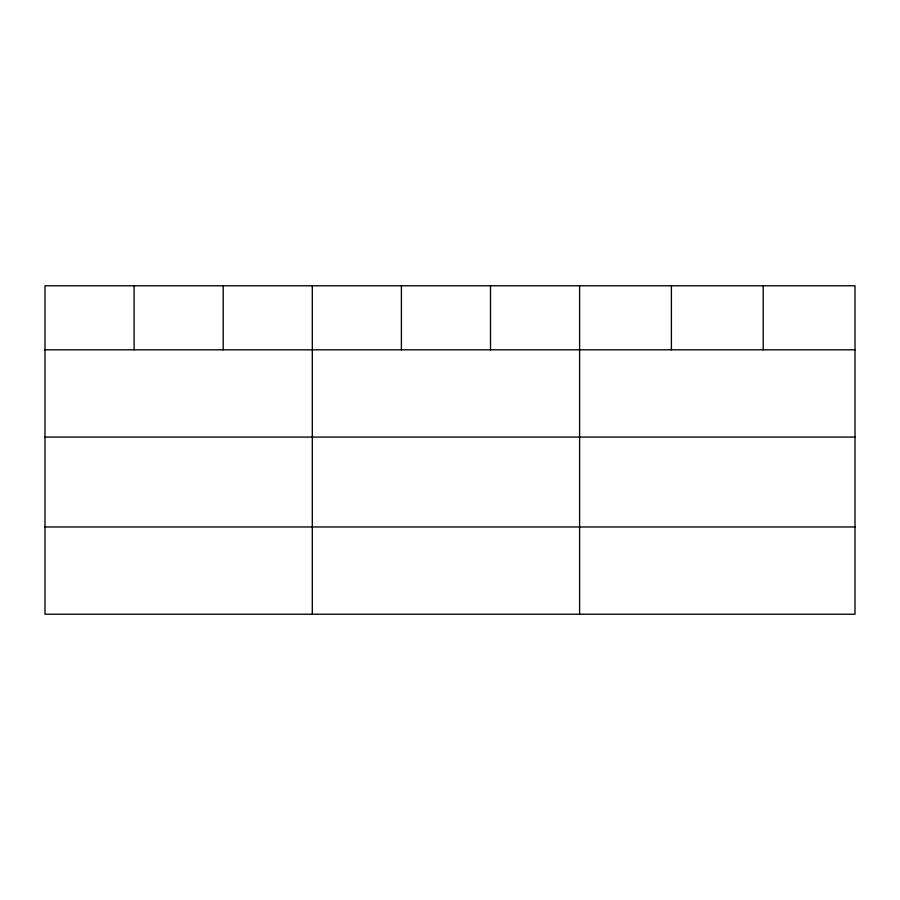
<?xml version="1.0" encoding="UTF-8"?>
<svg xmlns="http://www.w3.org/2000/svg" width="900" height="900" viewBox="0 0 900 900"><rect width="100%" height="100%" fill="white"/><g stroke="black" fill="none" stroke-linecap="round" stroke-linejoin="round"><path stroke-width="1.35" d="M855 437.074L855 285.761L45 285.761L45 614.239L855 614.239L855 437.074L45 437.074M45 349.819L855 349.819M45 526.972L855 526.972M763.2 285.761L763.2 349.819M671.4 285.761L671.4 349.819M579.6 285.761L579.6 614.239M490.5 285.761L490.5 349.819M401.4 285.761L401.4 349.819M312.3 285.761L312.3 614.239M223.2 285.761L223.2 349.819M134.1 285.761L134.1 349.819"/></g></svg>
